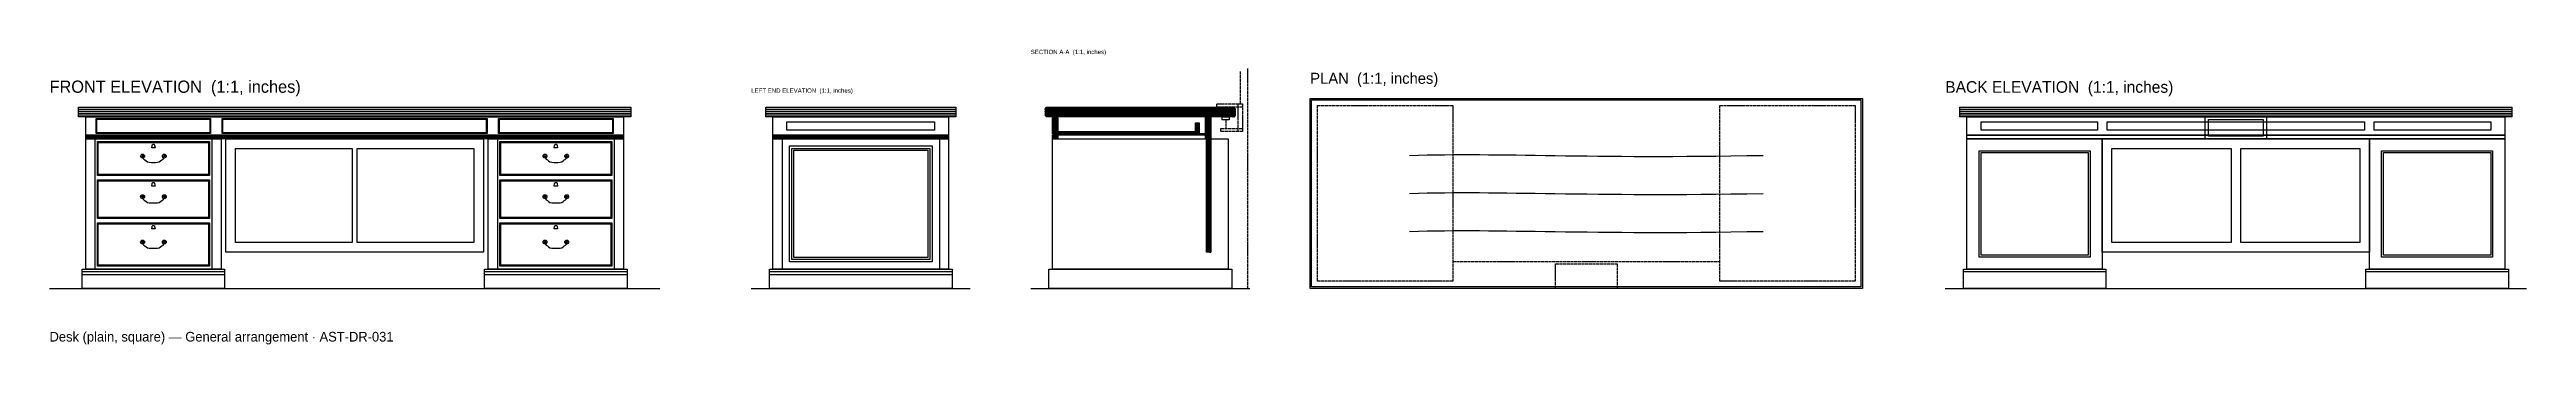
# Model space of a CAD drawing. Header units: inches. Extents: x 0 to 404, y -9 to 39.
import ezdxf

# ---------------------------------------------------------------- set-up
doc = ezdxf.new("R2010")
doc.units = ezdxf.units.IN
doc.header["$MEASUREMENT"] = 0
doc.linetypes.add('DASHED', pattern=[0.6, 0.5, -0.1])
for name, color, linetype in [('Back elevation', 7, 'Continuous'), ('Front elevation', 7, 'Continuous'), ('Left end elevation', 7, 'Continuous'), ('Plan', 7, 'Continuous'), ('Section A-A', 7, 'Continuous'), ('Section A-A hatch', 8, 'Continuous')]:
    doc.layers.add(name, color=color, linetype=linetype)

msp = doc.modelspace()

# ---------------------------------------------------------------- hatches: boundary and pattern name
at = {"layer": 'Section A-A hatch'}
h = msp.add_hatch(dxfattribs=at)
h.set_pattern_fill('ANSI31', scale=0.1574803)
h.paths.add_polyline_path([(162.44, 29.53), (193.11, 29.53), (193.11, 29.37), (193.13, 29.37), (193.15, 29.36), (193.17, 29.36), (193.19, 29.35), (193.2, 29.34), (193.22, 29.32), (193.23, 29.31), (193.24, 29.29), (193.25, 29.27), (193.26, 29.25), (193.26, 29.23), (193.26, 29.21), (193.26, 29.19), (193.26, 29.17), (193.25, 29.15), (193.24, 29.13), (193.23, 29.12), (193.22, 29.1), (193.2, 29.09), (193.19, 29.08), (193.17, 29.07), (193.15, 29.06), (193.13, 29.06), (193.11, 29.06), (193.13, 29.05), (193.15, 29.05), (193.17, 29.04), (193.19, 29.03), (193.2, 29.02), (193.22, 29.01), (193.23, 28.99), (193.24, 28.98), (193.25, 28.96), (193.26, 28.94), (193.26, 28.92), (193.26, 28.9), (193.26, 28.88), (193.26, 28.86), (193.25, 28.84), (193.24, 28.82), (193.23, 28.8), (193.22, 28.79), (193.2, 28.77), (193.19, 28.76), (193.17, 28.75), (193.15, 28.75), (193.13, 28.74), (193.11, 28.74), (193.13, 28.74), (193.15, 28.73), (193.17, 28.73), (193.19, 28.72), (193.2, 28.71), (193.22, 28.69), (193.23, 28.68), (193.24, 28.66), (193.25, 28.64), (193.26, 28.62), (193.26, 28.6), (193.26, 28.58), (193.26, 28.56), (193.26, 28.54), (193.25, 28.52), (193.24, 28.5), (193.23, 28.49), (193.22, 28.47), (193.2, 28.46), (193.19, 28.45), (193.17, 28.44), (193.15, 28.43), (193.13, 28.43), (193.11, 28.43), (193.13, 28.42), (193.15, 28.42), (193.17, 28.41), (193.19, 28.4), (193.2, 28.39), (193.22, 28.38), (193.23, 28.36), (193.24, 28.35), (193.25, 28.33), (193.26, 28.31), (193.26, 28.29), (193.26, 28.27), (193.26, 28.25), (193.26, 28.23), (193.25, 28.21), (193.24, 28.19), (193.23, 28.17), (193.22, 28.16), (193.2, 28.14), (193.19, 28.13), (193.17, 28.12), (193.15, 28.12), (193.13, 28.11), (193.11, 28.11), (193.11, 27.95), (162.44, 27.95), (162.44, 28.11), (162.42, 28.11), (162.4, 28.12), (162.38, 28.12), (162.36, 28.13), (162.34, 28.14), (162.33, 28.16), (162.31, 28.17), (162.3, 28.19), (162.29, 28.21), (162.28, 28.23), (162.28, 28.25), (162.28, 28.27), (162.28, 28.29), (162.28, 28.31), (162.29, 28.33), (162.3, 28.35), (162.31, 28.36), (162.33, 28.38), (162.34, 28.39), (162.36, 28.4), (162.38, 28.41), (162.4, 28.42), (162.42, 28.42), (162.44, 28.43), (162.42, 28.43), (162.4, 28.43), (162.38, 28.44), (162.36, 28.45), (162.34, 28.46), (162.33, 28.47), (162.31, 28.49), (162.3, 28.5), (162.29, 28.52), (162.28, 28.54), (162.28, 28.56), (162.28, 28.58), (162.28, 28.6), (162.28, 28.62), (162.29, 28.64), (162.3, 28.66), (162.31, 28.68), (162.33, 28.69), (162.34, 28.71), (162.36, 28.72), (162.38, 28.73), (162.4, 28.73), (162.42, 28.74), (162.44, 28.74), (162.42, 28.74), (162.4, 28.75), (162.38, 28.75), (162.36, 28.76), (162.34, 28.77), (162.33, 28.79), (162.31, 28.8), (162.3, 28.82), (162.29, 28.84), (162.28, 28.86), (162.28, 28.88), (162.28, 28.9), (162.28, 28.92), (162.28, 28.94), (162.29, 28.96), (162.3, 28.98), (162.31, 28.99), (162.33, 29.01), (162.34, 29.02), (162.36, 29.03), (162.38, 29.04), (162.4, 29.05), (162.42, 29.05), (162.44, 29.06), (162.42, 29.06), (162.4, 29.06), (162.38, 29.07), (162.36, 29.08), (162.34, 29.09), (162.33, 29.1), (162.31, 29.12), (162.3, 29.13), (162.29, 29.15), (162.28, 29.17), (162.28, 29.19), (162.28, 29.21), (162.28, 29.23), (162.28, 29.25), (162.29, 29.27), (162.3, 29.29), (162.31, 29.31), (162.33, 29.32), (162.34, 29.34), (162.36, 29.35), (162.38, 29.36), (162.4, 29.36), (162.42, 29.37), (162.44, 29.37), (162.44, 29.53)])
h = msp.add_hatch(dxfattribs=at)
h.set_pattern_fill('ANSI31', scale=0.1574803)
h.paths.add_polyline_path([(163.46, 27.83), (164.33, 27.83), (164.33, 25.12), (163.46, 25.12), (163.46, 27.83)])
h = msp.add_hatch(dxfattribs=at)
h.set_pattern_fill('ANSI31', scale=0.1574803)
h.paths.add_polyline_path([(163.46, 25), (164.33, 25), (164.33, 24.41), (163.46, 24.41), (163.46, 25)])
h = msp.add_hatch(dxfattribs=at)
h.set_pattern_fill('ANSI31', scale=0.1574803)
h.paths.add_polyline_path([(164.33, 25.59), (187.36, 25.59), (187.36, 25.24), (164.33, 25.24), (164.33, 25.59)])
h = msp.add_hatch(dxfattribs=at)
h.set_pattern_fill('ANSI31', scale=0.1574803)
h.paths.add_polyline_path([(186.77, 26.97), (187.36, 26.97), (187.36, 25.24), (186.77, 25.24), (186.77, 26.97)])
h = msp.add_hatch(dxfattribs=at)
h.set_pattern_fill('ANSI31', scale=0.1574803)
h.paths.add_polyline_path([(188.38, 27.95), (189.25, 27.95), (189.25, 24.41), (188.38, 24.41), (188.38, 27.95)])
h = msp.add_hatch(dxfattribs=at)
h.set_pattern_fill('ANSI31', scale=0.1574803)
h.paths.add_polyline_path([(188.54, 24.41), (189.25, 24.41), (189.25, 5.91), (188.54, 5.91), (188.54, 24.41)])

# ---------------------------------------------------------------- linework, layer by layer
at = {"layer": 'Back elevation'}
for p, q in [((311.33, 29.21), (401.33, 29.21)), ((311.33, 28.9), (401.33, 28.9)), ((311.33, 28.58), (401.33, 28.58)), ((311.33, 28.27), (401.33, 28.27)), ((308.97, 0), (403.69, 0)), ((311.92, 2.76), (335.15, 2.76)), ((377.51, 2.76), (400.74, 2.76))]:
    msp.add_line(p, q, dxfattribs=at)
for points in [[(311.33, 29.53), (401.33, 29.53), (401.33, 27.95), (311.33, 27.95), (311.33, 29.53)], [(312.51, 27.95), (400.15, 27.95), (400.15, 25), (312.51, 25), (312.51, 27.95)], [(312.51, 25), (400.15, 25), (400.15, 24.41), (312.51, 24.41), (312.51, 25)], [(312.51, 24.41), (334.56, 24.41), (334.56, 3.15), (312.51, 3.15), (312.51, 24.41)], [(314.8, 27.17), (333.77, 27.17), (333.77, 25.79), (314.8, 25.79), (314.8, 27.17)], [(334.56, 24.41), (378.1, 24.41), (378.1, 5.91), (334.56, 5.91), (334.56, 24.41)], [(335.35, 27.17), (377.31, 27.17), (377.31, 25.79), (335.35, 25.79), (335.35, 27.17)], [(351.33, 27.95), (361.33, 27.95), (361.33, 24.41), (351.33, 24.41), (351.33, 27.95)], [(351.88, 27.56), (360.78, 27.56), (360.78, 24.8), (351.88, 24.8), (351.88, 27.56)], [(378.1, 24.41), (400.15, 24.41), (400.15, 3.15), (378.1, 3.15), (378.1, 24.41)], [(378.89, 27.17), (397.87, 27.17), (397.87, 25.79), (378.89, 25.79), (378.89, 27.17)], [(314.48, 22.44), (332.59, 22.44), (332.59, 5.12), (314.48, 5.12), (314.48, 22.44)], [(314.8, 22.13), (332.28, 22.13), (332.28, 5.43), (314.8, 5.43), (314.8, 22.13)], [(336.13, 22.83), (355.54, 22.83), (355.54, 7.48), (336.13, 7.48), (336.13, 22.83)], [(357.12, 22.83), (376.53, 22.83), (376.53, 7.48), (357.12, 7.48), (357.12, 22.83)], [(380.07, 22.44), (398.18, 22.44), (398.18, 5.12), (380.07, 5.12), (380.07, 22.44)], [(380.39, 22.13), (397.87, 22.13), (397.87, 5.43), (380.39, 5.43), (380.39, 22.13)], [(311.92, 3.15), (335.15, 3.15), (335.15, 0), (311.92, 0), (311.92, 3.15)], [(377.51, 3.15), (400.74, 3.15), (400.74, 0), (377.51, 0), (377.51, 3.15)]]:
    msp.add_lwpolyline(points, dxfattribs=at)
at = {"layer": 'Front elevation'}
for p, q in [((4.72, 29.21), (94.72, 29.21)), ((4.72, 28.9), (94.72, 28.9)), ((4.72, 28.58), (94.72, 28.58)), ((4.72, 28.27), (94.72, 28.27)), ((5.91, 24.8), (93.54, 24.8)), ((5.91, 24.61), (93.54, 24.61)), ((7.4, 24.41), (7.4, 3.15)), ((26.46, 24.41), (26.46, 3.15)), ((72.99, 24.41), (72.99, 3.15)), ((92.05, 24.41), (92.05, 3.15)), ((0, 0), (99.45, 0)), ((5.31, 2.76), (28.54, 2.76)), ((5.31, 2.28), (28.54, 2.28)), ((70.91, 2.76), (94.13, 2.76)), ((70.91, 2.28), (94.13, 2.28))]:
    msp.add_line(p, q, dxfattribs=at)
for points in [[(4.72, 29.53), (94.72, 29.53), (94.72, 27.95), (4.72, 27.95), (4.72, 29.53)], [(5.91, 27.95), (93.54, 27.95), (93.54, 25), (5.91, 25), (5.91, 27.95)], [(5.91, 25), (93.54, 25), (93.54, 24.41), (5.91, 24.41), (5.91, 25)], [(5.91, 24.41), (27.95, 24.41), (27.95, 3.15), (5.91, 3.15), (5.91, 24.41)], [(7.6, 27.72), (26.26, 27.72), (26.26, 25.24), (7.6, 25.24), (7.6, 27.72)], [(7.72, 27.6), (26.14, 27.6), (26.14, 25.35), (7.72, 25.35), (7.72, 27.6)], [(28.15, 27.72), (71.3, 27.72), (71.3, 25.24), (28.15, 25.24), (28.15, 27.72)], [(28.27, 27.6), (71.18, 27.6), (71.18, 25.35), (28.27, 25.35), (28.27, 27.6)], [(28.74, 24.41), (70.71, 24.41), (70.71, 5.91), (28.74, 5.91), (28.74, 24.41)], [(71.5, 24.41), (93.54, 24.41), (93.54, 3.15), (71.5, 3.15), (71.5, 24.41)], [(73.19, 27.72), (91.85, 27.72), (91.85, 25.24), (73.19, 25.24), (73.19, 27.72)], [(73.31, 27.6), (91.73, 27.6), (91.73, 25.35), (73.31, 25.35), (73.31, 27.6)], [(7.8, 23.94), (26.06, 23.94), (26.06, 18.43), (7.8, 18.43), (7.8, 23.94)], [(7.95, 23.78), (25.91, 23.78), (25.91, 18.58), (7.95, 18.58), (7.95, 23.78)], [(17.13, 23.31), (17.2, 22.91), (16.65, 22.91), (16.73, 23.31)], [(30.31, 22.83), (49.33, 22.83), (49.33, 7.48), (30.31, 7.48), (30.31, 22.83)], [(50.12, 22.83), (69.13, 22.83), (69.13, 7.48), (50.12, 7.48), (50.12, 22.83)], [(73.39, 23.94), (91.65, 23.94), (91.65, 18.43), (73.39, 18.43), (73.39, 23.94)], [(73.54, 23.78), (91.5, 23.78), (91.5, 18.58), (73.54, 18.58), (73.54, 23.78)], [(82.72, 23.31), (82.8, 22.91), (82.24, 22.91), (82.32, 23.31)], [(7.8, 17.72), (26.06, 17.72), (26.06, 11.42), (7.8, 11.42), (7.8, 17.72)], [(7.95, 17.56), (25.91, 17.56), (25.91, 11.57), (7.95, 11.57), (7.95, 17.56)], [(17.13, 17.09), (17.2, 16.69), (16.65, 16.69), (16.73, 17.09)], [(73.39, 17.72), (91.65, 17.72), (91.65, 11.42), (73.39, 11.42), (73.39, 17.72)], [(73.54, 17.56), (91.5, 17.56), (91.5, 11.57), (73.54, 11.57), (73.54, 17.56)], [(82.72, 17.09), (82.8, 16.69), (82.24, 16.69), (82.32, 17.09)], [(7.8, 10.71), (26.06, 10.71), (26.06, 3.62), (7.8, 3.62), (7.8, 10.71)], [(7.95, 10.55), (25.91, 10.55), (25.91, 3.78), (7.95, 3.78), (7.95, 10.55)], [(17.13, 10.08), (17.2, 9.69), (16.65, 9.69), (16.73, 10.08)], [(73.39, 10.71), (91.65, 10.71), (91.65, 3.62), (73.39, 3.62), (73.39, 10.71)], [(73.54, 10.55), (91.5, 10.55), (91.5, 3.78), (73.54, 3.78), (73.54, 10.55)], [(82.72, 10.08), (82.8, 9.69), (82.24, 9.69), (82.32, 10.08)], [(5.31, 3.15), (28.54, 3.15), (28.54, 0), (5.31, 0), (5.31, 3.15)], [(70.91, 3.15), (94.13, 3.15), (94.13, 0), (70.91, 0), (70.91, 3.15)]]:
    msp.add_lwpolyline(points, dxfattribs=at)
for centre, radius in [((15.16, 21.57), 0.315), ((15.16, 21.57), 0.118), ((18.7, 21.57), 0.315), ((18.7, 21.57), 0.118), ((80.75, 21.57), 0.315), ((80.75, 21.57), 0.118), ((84.29, 21.57), 0.315), ((84.29, 21.57), 0.118), ((15.16, 14.96), 0.315), ((15.16, 14.96), 0.118), ((18.7, 14.96), 0.315), ((18.7, 14.96), 0.118), ((80.75, 14.96), 0.315), ((80.75, 14.96), 0.118), ((84.29, 14.96), 0.315), ((84.29, 14.96), 0.118), ((15.16, 7.56), 0.315), ((15.16, 7.56), 0.118), ((18.7, 7.56), 0.315), ((18.7, 7.56), 0.118), ((80.75, 7.56), 0.315), ((80.75, 7.56), 0.118), ((84.29, 7.56), 0.315), ((84.29, 7.56), 0.118)]:
    msp.add_circle(centre, radius, dxfattribs=at)
for points in [[(15.16, 21.46), (15.16, 21.02), (15.51, 21.1), (15.75, 20.79)], [(18.11, 20.79), (18.35, 21.1), (18.7, 21.02), (18.7, 21.46)], [(80.75, 21.46), (80.75, 21.02), (81.1, 21.1), (81.34, 20.79)], [(83.7, 20.79), (83.94, 21.1), (84.29, 21.02), (84.29, 21.46)], [(15.16, 14.84), (15.16, 14.41), (15.51, 14.49), (15.75, 14.17)], [(18.11, 14.17), (18.35, 14.49), (18.7, 14.41), (18.7, 14.84)], [(80.75, 14.84), (80.75, 14.41), (81.1, 14.49), (81.34, 14.17)], [(83.7, 14.17), (83.94, 14.49), (84.29, 14.41), (84.29, 14.84)], [(15.16, 7.44), (15.16, 7.01), (15.51, 7.09), (15.75, 6.77)], [(18.11, 6.77), (18.35, 7.09), (18.7, 7.01), (18.7, 7.44)], [(80.75, 7.44), (80.75, 7.01), (81.1, 7.09), (81.34, 6.77)], [(83.7, 6.77), (83.94, 7.09), (84.29, 7.01), (84.29, 7.44)]]:
    msp.add_open_spline(points, degree=3, dxfattribs=at)
for points, knots in [([(15.75, 20.79), (15.98, 20.51), (16.46, 20.55), (16.93, 20.55), (17.4, 20.55), (17.87, 20.51), (18.11, 20.79)], [0, 0, 0, 0, 1, 1, 1, 2, 2, 2, 2]), ([(16.73, 23.31), (16.73, 23.34), (16.74, 23.38), (16.76, 23.41), (16.78, 23.44), (16.8, 23.46), (16.83, 23.48), (16.86, 23.49), (16.89, 23.5), (16.93, 23.5), (16.96, 23.5), (17, 23.49), (17.03, 23.48), (17.06, 23.46), (17.08, 23.44), (17.1, 23.41), (17.12, 23.38), (17.13, 23.34), (17.13, 23.31)], [0, 0, 0, 0, 1, 1, 1, 2, 2, 2, 3, 3, 3, 4, 4, 4, 5, 5, 5, 6, 6, 6, 6]), ([(81.34, 20.79), (81.57, 20.51), (82.05, 20.55), (82.52, 20.55), (82.99, 20.55), (83.46, 20.51), (83.7, 20.79)], [0, 0, 0, 0, 1, 1, 1, 2, 2, 2, 2]), ([(82.32, 23.31), (82.32, 23.34), (82.33, 23.38), (82.35, 23.41), (82.37, 23.44), (82.39, 23.46), (82.42, 23.48), (82.45, 23.49), (82.49, 23.5), (82.52, 23.5), (82.55, 23.5), (82.59, 23.49), (82.62, 23.48), (82.65, 23.46), (82.67, 23.44), (82.69, 23.41), (82.71, 23.38), (82.72, 23.34), (82.72, 23.31)], [0, 0, 0, 0, 1, 1, 1, 2, 2, 2, 3, 3, 3, 4, 4, 4, 5, 5, 5, 6, 6, 6, 6]), ([(16.73, 17.09), (16.73, 17.12), (16.74, 17.16), (16.76, 17.19), (16.78, 17.21), (16.8, 17.24), (16.83, 17.26), (16.86, 17.27), (16.89, 17.28), (16.93, 17.28), (16.96, 17.28), (17, 17.27), (17.03, 17.26), (17.06, 17.24), (17.08, 17.21), (17.1, 17.19), (17.12, 17.16), (17.13, 17.12), (17.13, 17.09)], [0, 0, 0, 0, 1, 1, 1, 2, 2, 2, 3, 3, 3, 4, 4, 4, 5, 5, 5, 6, 6, 6, 6]), ([(82.32, 17.09), (82.32, 17.12), (82.33, 17.16), (82.35, 17.19), (82.37, 17.21), (82.39, 17.24), (82.42, 17.26), (82.45, 17.27), (82.49, 17.28), (82.52, 17.28), (82.55, 17.28), (82.59, 17.27), (82.62, 17.26), (82.65, 17.24), (82.67, 17.21), (82.69, 17.19), (82.71, 17.16), (82.72, 17.12), (82.72, 17.09)], [0, 0, 0, 0, 1, 1, 1, 2, 2, 2, 3, 3, 3, 4, 4, 4, 5, 5, 5, 6, 6, 6, 6]), ([(15.75, 14.17), (15.98, 13.9), (16.46, 13.94), (16.93, 13.94), (17.4, 13.94), (17.87, 13.9), (18.11, 14.17)], [0, 0, 0, 0, 1, 1, 1, 2, 2, 2, 2]), ([(81.34, 14.17), (81.57, 13.9), (82.05, 13.94), (82.52, 13.94), (82.99, 13.94), (83.46, 13.9), (83.7, 14.17)], [0, 0, 0, 0, 1, 1, 1, 2, 2, 2, 2]), ([(16.73, 10.08), (16.73, 10.11), (16.74, 10.15), (16.76, 10.18), (16.78, 10.21), (16.8, 10.23), (16.83, 10.25), (16.86, 10.27), (16.89, 10.28), (16.93, 10.28), (16.96, 10.28), (17, 10.27), (17.03, 10.25), (17.06, 10.23), (17.08, 10.21), (17.1, 10.18), (17.12, 10.15), (17.13, 10.11), (17.13, 10.08)], [0, 0, 0, 0, 1, 1, 1, 2, 2, 2, 3, 3, 3, 4, 4, 4, 5, 5, 5, 6, 6, 6, 6]), ([(82.32, 10.08), (82.32, 10.11), (82.33, 10.15), (82.35, 10.18), (82.37, 10.21), (82.39, 10.23), (82.42, 10.25), (82.45, 10.27), (82.49, 10.28), (82.52, 10.28), (82.55, 10.28), (82.59, 10.27), (82.62, 10.25), (82.65, 10.23), (82.67, 10.21), (82.69, 10.18), (82.71, 10.15), (82.72, 10.11), (82.72, 10.08)], [0, 0, 0, 0, 1, 1, 1, 2, 2, 2, 3, 3, 3, 4, 4, 4, 5, 5, 5, 6, 6, 6, 6]), ([(15.75, 6.77), (15.98, 6.5), (16.46, 6.54), (16.93, 6.54), (17.4, 6.54), (17.87, 6.5), (18.11, 6.77)], [0, 0, 0, 0, 1, 1, 1, 2, 2, 2, 2]), ([(81.34, 6.77), (81.57, 6.5), (82.05, 6.54), (82.52, 6.54), (82.99, 6.54), (83.46, 6.5), (83.7, 6.77)], [0, 0, 0, 0, 1, 1, 1, 2, 2, 2, 2])]:
    msp.add_open_spline(points, degree=3, knots=knots, dxfattribs=at)
at = {"layer": 'Left end elevation'}
for p, q in [((116.73, 29.21), (147.71, 29.21)), ((116.73, 28.9), (147.71, 28.9)), ((116.73, 28.58), (147.71, 28.58)), ((116.73, 28.27), (147.71, 28.27)), ((117.91, 24.8), (146.53, 24.8)), ((117.91, 24.61), (146.53, 24.61)), ((119.41, 24.41), (119.41, 3.15)), ((145.04, 24.41), (145.04, 3.15)), ((114.37, 0), (150.07, 0)), ((117.32, 2.76), (147.12, 2.76)), ((117.32, 2.28), (147.12, 2.28))]:
    msp.add_line(p, q, dxfattribs=at)
for points in [[(116.73, 29.53), (147.71, 29.53), (147.71, 27.95), (116.73, 27.95), (116.73, 29.53)], [(117.91, 27.95), (146.53, 27.95), (146.53, 25), (117.91, 25), (117.91, 27.95)], [(117.91, 25), (146.53, 25), (146.53, 24.41), (117.91, 24.41), (117.91, 25)], [(117.91, 24.41), (146.53, 24.41), (146.53, 3.15), (117.91, 3.15), (117.91, 24.41)], [(120.19, 27.17), (144.25, 27.17), (144.25, 25.79), (120.19, 25.79), (120.19, 27.17)], [(120.59, 23.23), (143.85, 23.23), (143.85, 4.33), (120.59, 4.33), (120.59, 23.23)], [(120.98, 22.83), (143.46, 22.83), (143.46, 4.72), (120.98, 4.72), (120.98, 22.83)], [(121.3, 22.52), (143.15, 22.52), (143.15, 5.04), (121.3, 5.04), (121.3, 22.52)], [(117.32, 3.15), (147.12, 3.15), (147.12, 0), (117.32, 0), (117.32, 3.15)]]:
    msp.add_lwpolyline(points, dxfattribs=at)
at = {"layer": 'Plan', "linetype": 'DASHED'}
msp.add_line((228.7, 4.37), (272.24, 4.37), dxfattribs=at)
at = {"layer": 'Plan'}
for points in [[(205.47, 30.98), (295.47, 30.98), (295.47, 0), (205.47, 0), (205.47, 30.98)], [(205.7, 30.75), (295.23, 30.75), (295.23, 0.24), (205.7, 0.24), (205.7, 30.75)]]:
    msp.add_lwpolyline(points, dxfattribs=at)
at = {"layer": 'Plan', "linetype": 'DASHED'}
for points in [[(206.65, 29.8), (228.7, 29.8), (228.7, 1.18), (206.65, 1.18), (206.65, 29.8)], [(272.24, 29.8), (294.29, 29.8), (294.29, 1.18), (272.24, 1.18), (272.24, 29.8)], [(245.47, 4.02), (255.47, 4.02), (255.47, 0), (245.47, 0), (245.47, 4.02)]]:
    msp.add_lwpolyline(points, dxfattribs=at)
at = {"layer": 'Plan'}
for points in [[(221.67, 21.69), (236.97, 22.16), (250.47, 21.14), (279.27, 21.69)], [(221.67, 15.49), (236.97, 15.96), (250.47, 14.94), (279.27, 15.49)], [(221.67, 9.3), (236.97, 9.77), (250.47, 8.74), (279.27, 9.3)]]:
    msp.add_open_spline(points, degree=3, dxfattribs=at)
at = {"layer": 'Section A-A', "linetype": 'DASHED'}
for p, q in [((194.09, 30.08), (194.09, 35.43)), ((195.27, 35.83), (195.27, 0)), ((191.69, 27.48), (191.69, 26.06))]:
    msp.add_line(p, q, dxfattribs=at)
at = {"layer": 'Section A-A'}
msp.add_line((159.92, 0), (195.63, 0), dxfattribs=at)
for points in [[(162.44, 29.53), (193.11, 29.53), (193.11, 29.37)], [(162.44, 29.37), (162.44, 29.53)], [(193.11, 28.11), (193.11, 27.95), (162.44, 27.95), (162.44, 28.11)], [(163.46, 27.83), (164.33, 27.83), (164.33, 25.12), (163.46, 25.12), (163.46, 27.83)], [(163.46, 25), (164.33, 25), (164.33, 24.41), (163.46, 24.41), (163.46, 25)], [(163.46, 24.41), (192.08, 24.41), (192.08, 3.15), (163.46, 3.15), (163.46, 24.41)], [(164.33, 25.59), (187.36, 25.59), (187.36, 25.24), (164.33, 25.24), (164.33, 25.59)], [(164.33, 25.24), (189.01, 25.24), (189.01, 25), (164.33, 25), (164.33, 25.24)], [(186.77, 26.97), (187.36, 26.97), (187.36, 25.24), (186.77, 25.24), (186.77, 26.97)], [(188.38, 27.95), (189.25, 27.95), (189.25, 24.41), (188.38, 24.41), (188.38, 27.95)], [(188.54, 24.41), (189.25, 24.41), (189.25, 5.91), (188.54, 5.91), (188.54, 24.41)], [(162.87, 3.15), (192.67, 3.15), (192.67, 0), (162.87, 0), (162.87, 3.15)]]:
    msp.add_lwpolyline(points, dxfattribs=at)
at = {"layer": 'Section A-A', "linetype": 'DASHED'}
for points in [[(190.27, 30.08), (194.44, 30.08), (194.44, 29.53), (190.27, 29.53), (190.27, 30.08)], [(193.74, 30.08), (194.44, 30.08), (194.44, 25.59), (193.74, 25.59), (193.74, 30.08)], [(190.9, 26.06), (194.44, 26.06), (194.44, 25.59), (190.9, 25.59), (190.9, 26.06)], [(191.14, 27.95), (192.24, 27.95), (192.24, 27.48), (191.14, 27.48), (191.14, 27.95)]]:
    msp.add_lwpolyline(points, dxfattribs=at)
at = {"layer": 'Section A-A'}
for points in [[(162.44, 29.06), (162.41, 29.06), (162.38, 29.06), (162.36, 29.08), (162.33, 29.09), (162.31, 29.11), (162.3, 29.13), (162.29, 29.16), (162.28, 29.18), (162.28, 29.21), (162.28, 29.24), (162.29, 29.27), (162.3, 29.29), (162.31, 29.32), (162.33, 29.34), (162.36, 29.35), (162.38, 29.36), (162.41, 29.37), (162.44, 29.37)], [(162.44, 28.74), (162.41, 28.74), (162.38, 28.75), (162.36, 28.76), (162.33, 28.78), (162.31, 28.79), (162.3, 28.82), (162.29, 28.84), (162.28, 28.87), (162.28, 28.9), (162.28, 28.93), (162.29, 28.95), (162.3, 28.98), (162.31, 29), (162.33, 29.02), (162.36, 29.03), (162.38, 29.05), (162.41, 29.06), (162.44, 29.06)], [(162.44, 28.43), (162.41, 28.43), (162.38, 28.43), (162.36, 28.45), (162.33, 28.46), (162.31, 28.48), (162.3, 28.5), (162.29, 28.53), (162.28, 28.56), (162.28, 28.58), (162.28, 28.61), (162.29, 28.64), (162.3, 28.66), (162.31, 28.69), (162.33, 28.71), (162.36, 28.72), (162.38, 28.73), (162.41, 28.74), (162.44, 28.74)], [(162.44, 28.11), (162.41, 28.11), (162.38, 28.12), (162.36, 28.13), (162.33, 28.15), (162.31, 28.17), (162.3, 28.19), (162.29, 28.21), (162.28, 28.24), (162.28, 28.27), (162.28, 28.3), (162.29, 28.32), (162.3, 28.35), (162.31, 28.37), (162.33, 28.39), (162.36, 28.4), (162.38, 28.42), (162.41, 28.43), (162.44, 28.43)], [(193.11, 29.37), (193.13, 29.37), (193.16, 29.36), (193.19, 29.35), (193.21, 29.34), (193.23, 29.32), (193.24, 29.29), (193.26, 29.27), (193.26, 29.24), (193.26, 29.21), (193.26, 29.18), (193.26, 29.16), (193.24, 29.13), (193.23, 29.11), (193.21, 29.09), (193.19, 29.08), (193.16, 29.06), (193.13, 29.06), (193.11, 29.06)], [(193.11, 29.06), (193.13, 29.06), (193.16, 29.05), (193.19, 29.03), (193.21, 29.02), (193.23, 29), (193.24, 28.98), (193.26, 28.95), (193.26, 28.93), (193.26, 28.9), (193.26, 28.87), (193.26, 28.84), (193.24, 28.82), (193.23, 28.79), (193.21, 28.78), (193.19, 28.76), (193.16, 28.75), (193.13, 28.74), (193.11, 28.74)], [(193.11, 28.74), (193.13, 28.74), (193.16, 28.73), (193.19, 28.72), (193.21, 28.71), (193.23, 28.69), (193.24, 28.66), (193.26, 28.64), (193.26, 28.61), (193.26, 28.58), (193.26, 28.56), (193.26, 28.53), (193.24, 28.5), (193.23, 28.48), (193.21, 28.46), (193.19, 28.45), (193.16, 28.43), (193.13, 28.43), (193.11, 28.43)], [(193.11, 28.43), (193.13, 28.43), (193.16, 28.42), (193.19, 28.4), (193.21, 28.39), (193.23, 28.37), (193.24, 28.35), (193.26, 28.32), (193.26, 28.3), (193.26, 28.27), (193.26, 28.24), (193.26, 28.21), (193.24, 28.19), (193.23, 28.17), (193.21, 28.15), (193.19, 28.13), (193.16, 28.12), (193.13, 28.11), (193.11, 28.11)]]:
    msp.add_open_spline(points, degree=3, knots=[0, 0, 0, 0, 1, 1, 1, 2, 2, 2, 3, 3, 3, 4, 4, 4, 5, 5, 5, 6, 6, 6, 6], dxfattribs=at)

# ---------------------------------------------------------------- texts
at = {"layer": 'LABELS'}
for s, height, p in [('SECTION A-A  (1:1, inches)', 0.7142, (159.92, 38.19)), ('FRONT ELEVATION  (1:1, inches)', 1.989, (0, 31.89)), ('LEFT END ELEVATION  (1:1, inches)', 0.7142, (114.37, 31.89)), ('PLAN  (1:1, inches)', 1.8, (205.47, 33.35)), ('BACK ELEVATION  (1:1, inches)', 1.8945, (308.97, 31.89)), ('Desk (plain, square) — General arrangement · AST-DR-031', 1.5748, (0, -8.66))]:
    msp.add_text(s, height=height, dxfattribs=at).set_placement(p)

doc.saveas('drawing.dxf')
